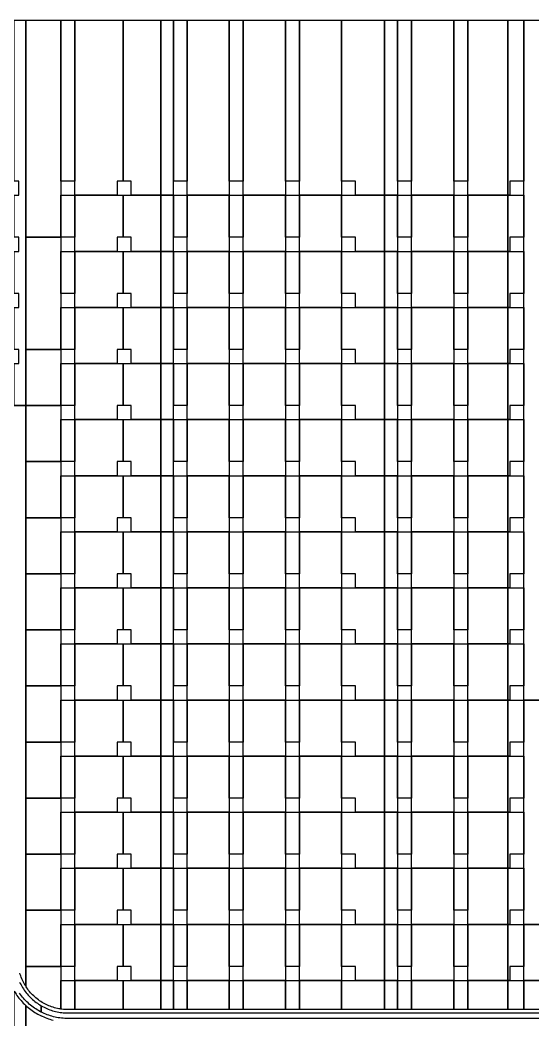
# Model space of a CAD drawing. Extents: x -4500 to 4500, y -3250 to 3250.
# Drawn here: x -1985 to -1071, y 1467 to 3250 of the extents above; entities that cross this region are included whole.
import ezdxf

# ---------------------------------------------------------------- set-up
doc = ezdxf.new("R2010")
doc.units = 0
doc.layers.add('L1D100', color=4, linetype='CONTINUOUS')
doc.layers.add('L1D11', color=2, linetype='CONTINUOUS')

# ---------------------------------------------------------------- blocks, each defined once
blk = doc.blocks.new('TOP_main_1_Cheese_100')
at = {"layer": 'L1D100'}
for points in [[(-1995.582, 2562.5), (-1995.582, 2637.5), (-1987.5, 2637.5), (-1987.5, 2662.5), (-1995.582, 2662.5), (-1995.582, 2737.5), (-1987.5, 2737.5), (-1987.5, 2762.5), (-1995.582, 2762.5), (-1995.582, 2837.5), (-1987.5, 2837.5), (-1987.5, 2862.5), (-1995.582, 2862.5), (-1995.582, 2937.5), (-1987.5, 2937.5), (-1987.5, 2962.5), (-1995.582, 2962.5), (-1995.582, 3250), (-1975.296, 3250), (-1975.296, 2562.5)], [(-1975.296, 2862.5), (-1975.296, 3250), (-1912.5, 3250), (-1912.5, 2862.5)], [(-1912.5, 2962.5), (-1912.5, 3250), (-1887.5, 3250), (-1887.5, 2962.5)], [(-1887.5, 2937.5), (-1887.5, 3250), (-1801.834, 3250), (-1801.834, 2962.5), (-1812.5, 2962.5), (-1812.5, 2937.5)], [(-1787.5, 2937.5), (-1787.5, 2962.5), (-1801.834, 2962.5), (-1801.834, 3250), (-1734.354, 3250), (-1734.354, 2937.5)], [(-1734.354, 2937.5), (-1734.354, 3250), (-1711.62, 3250), (-1711.62, 2962.5), (-1712.5, 2962.5), (-1712.5, 2937.5)], [(-1711.62, 2962.5), (-1711.62, 3250), (-1687.5, 3250), (-1687.5, 2962.5)], [(-1687.5, 2937.5), (-1687.5, 3250), (-1612.5, 3250), (-1612.5, 2937.5)], [(-1612.5, 2962.5), (-1612.5, 3250), (-1587.5, 3250), (-1587.5, 2962.5)], [(-1587.5, 2937.5), (-1587.5, 3250), (-1512.5, 3250), (-1512.5, 2937.5)], [(-1512.5, 2962.5), (-1512.5, 3250), (-1487.5, 3250), (-1487.5, 2962.5)], [(-1487.5, 2937.5), (-1487.5, 3250), (-1412.5, 3250), (-1412.5, 2937.5)], [(-1387.5, 2937.5), (-1387.5, 2962.5), (-1412.5, 2962.5), (-1412.5, 3250), (-1335.922, 3250), (-1335.922, 2937.5)], [(-1335.922, 2937.5), (-1335.922, 3250), (-1312.5, 3250), (-1312.5, 2937.5)], [(-1312.5, 2962.5), (-1312.5, 3250), (-1287.5, 3250), (-1287.5, 2962.5)], [(-1287.5, 2937.5), (-1287.5, 3250), (-1212.5, 3250), (-1212.5, 2937.5)], [(-1212.5, 2962.5), (-1212.5, 3250), (-1187.5, 3250), (-1187.5, 2962.5)], [(-1187.5, 2937.5), (-1187.5, 3250), (-1115.849, 3250), (-1115.849, 2937.5)], [(-1115.849, 2937.5), (-1115.849, 3250), (-1087.5, 3250), (-1087.5, 2962.5), (-1112.5, 2962.5), (-1112.5, 2937.5)], [(-1912.5, 2862.5), (-1912.5, 2937.5), (-1887.5, 2937.5), (-1887.5, 2862.5)], [(-1887.5, 2837.5), (-1887.5, 2937.5), (-1801.834, 2937.5), (-1801.834, 2862.5), (-1812.5, 2862.5), (-1812.5, 2837.5)], [(-1787.5, 2837.5), (-1787.5, 2862.5), (-1801.834, 2862.5), (-1801.834, 2937.5), (-1734.354, 2937.5), (-1734.354, 2837.5)], [(-1734.354, 2837.5), (-1734.354, 2937.5), (-1711.62, 2937.5), (-1711.62, 2862.5), (-1712.5, 2862.5), (-1712.5, 2837.5)], [(-1711.62, 2862.5), (-1711.62, 2937.5), (-1687.5, 2937.5), (-1687.5, 2862.5)], [(-1687.5, 2837.5), (-1687.5, 2937.5), (-1612.5, 2937.5), (-1612.5, 2837.5)], [(-1612.5, 2862.5), (-1612.5, 2937.5), (-1587.5, 2937.5), (-1587.5, 2862.5)], [(-1587.5, 2837.5), (-1587.5, 2937.5), (-1512.5, 2937.5), (-1512.5, 2837.5)], [(-1512.5, 2862.5), (-1512.5, 2937.5), (-1487.5, 2937.5), (-1487.5, 2862.5)], [(-1487.5, 2837.5), (-1487.5, 2937.5), (-1412.5, 2937.5), (-1412.5, 2837.5)], [(-1387.5, 2837.5), (-1387.5, 2862.5), (-1412.5, 2862.5), (-1412.5, 2937.5), (-1335.922, 2937.5), (-1335.922, 2837.5)], [(-1335.922, 2837.5), (-1335.922, 2937.5), (-1312.5, 2937.5), (-1312.5, 2837.5)], [(-1312.5, 2862.5), (-1312.5, 2937.5), (-1287.5, 2937.5), (-1287.5, 2862.5)], [(-1287.5, 2837.5), (-1287.5, 2937.5), (-1212.5, 2937.5), (-1212.5, 2837.5)], [(-1212.5, 2862.5), (-1212.5, 2937.5), (-1187.5, 2937.5), (-1187.5, 2862.5)], [(-1187.5, 2837.5), (-1187.5, 2937.5), (-1115.849, 2937.5), (-1115.849, 2837.5)], [(-1115.849, 2837.5), (-1115.849, 2937.5), (-1087.5, 2937.5), (-1087.5, 2862.5), (-1112.5, 2862.5), (-1112.5, 2837.5)], [(-1975.296, 2662.5), (-1975.296, 2862.5), (-1912.5, 2862.5), (-1912.5, 2662.5)], [(-1912.5, 2762.5), (-1912.5, 2837.5), (-1887.5, 2837.5), (-1887.5, 2762.5)], [(-1887.5, 2737.5), (-1887.5, 2837.5), (-1801.834, 2837.5), (-1801.834, 2762.5), (-1812.5, 2762.5), (-1812.5, 2737.5)], [(-1787.5, 2737.5), (-1787.5, 2762.5), (-1801.834, 2762.5), (-1801.834, 2837.5), (-1734.354, 2837.5), (-1734.354, 2737.5)], [(-1734.354, 2737.5), (-1734.354, 2837.5), (-1711.62, 2837.5), (-1711.62, 2762.5), (-1712.5, 2762.5), (-1712.5, 2737.5)], [(-1711.62, 2762.5), (-1711.62, 2837.5), (-1687.5, 2837.5), (-1687.5, 2762.5)], [(-1687.5, 2737.5), (-1687.5, 2837.5), (-1612.5, 2837.5), (-1612.5, 2737.5)], [(-1612.5, 2762.5), (-1612.5, 2837.5), (-1587.5, 2837.5), (-1587.5, 2762.5)], [(-1587.5, 2737.5), (-1587.5, 2837.5), (-1512.5, 2837.5), (-1512.5, 2737.5)], [(-1512.5, 2762.5), (-1512.5, 2837.5), (-1487.5, 2837.5), (-1487.5, 2762.5)], [(-1487.5, 2737.5), (-1487.5, 2837.5), (-1412.5, 2837.5), (-1412.5, 2737.5)], [(-1387.5, 2737.5), (-1387.5, 2762.5), (-1412.5, 2762.5), (-1412.5, 2837.5), (-1335.922, 2837.5), (-1335.922, 2737.5)], [(-1335.922, 2737.5), (-1335.922, 2837.5), (-1312.5, 2837.5), (-1312.5, 2737.5)], [(-1312.5, 2762.5), (-1312.5, 2837.5), (-1287.5, 2837.5), (-1287.5, 2762.5)], [(-1287.5, 2737.5), (-1287.5, 2837.5), (-1212.5, 2837.5), (-1212.5, 2737.5)], [(-1212.5, 2762.5), (-1212.5, 2837.5), (-1187.5, 2837.5), (-1187.5, 2762.5)], [(-1187.5, 2737.5), (-1187.5, 2837.5), (-1115.849, 2837.5), (-1115.849, 2737.5)], [(-1115.849, 2737.5), (-1115.849, 2837.5), (-1087.5, 2837.5), (-1087.5, 2762.5), (-1112.5, 2762.5), (-1112.5, 2737.5)], [(-1912.5, 2662.5), (-1912.5, 2737.5), (-1887.5, 2737.5), (-1887.5, 2662.5)], [(-1887.5, 2637.5), (-1887.5, 2737.5), (-1801.834, 2737.5), (-1801.834, 2662.5), (-1812.5, 2662.5), (-1812.5, 2637.5)], [(-1787.5, 2637.5), (-1787.5, 2662.5), (-1801.834, 2662.5), (-1801.834, 2737.5), (-1734.354, 2737.5), (-1734.354, 2637.5)], [(-1734.354, 2637.5), (-1734.354, 2737.5), (-1711.62, 2737.5), (-1711.62, 2662.5), (-1712.5, 2662.5), (-1712.5, 2637.5)], [(-1711.62, 2662.5), (-1711.62, 2737.5), (-1687.5, 2737.5), (-1687.5, 2662.5)], [(-1687.5, 2637.5), (-1687.5, 2737.5), (-1612.5, 2737.5), (-1612.5, 2637.5)], [(-1612.5, 2662.5), (-1612.5, 2737.5), (-1587.5, 2737.5), (-1587.5, 2662.5)], [(-1587.5, 2637.5), (-1587.5, 2737.5), (-1512.5, 2737.5), (-1512.5, 2637.5)], [(-1512.5, 2662.5), (-1512.5, 2737.5), (-1487.5, 2737.5), (-1487.5, 2662.5)], [(-1487.5, 2637.5), (-1487.5, 2737.5), (-1412.5, 2737.5), (-1412.5, 2637.5)], [(-1387.5, 2637.5), (-1387.5, 2662.5), (-1412.5, 2662.5), (-1412.5, 2737.5), (-1335.922, 2737.5), (-1335.922, 2637.5)], [(-1335.922, 2637.5), (-1335.922, 2737.5), (-1312.5, 2737.5), (-1312.5, 2637.5)], [(-1312.5, 2662.5), (-1312.5, 2737.5), (-1287.5, 2737.5), (-1287.5, 2662.5)], [(-1287.5, 2637.5), (-1287.5, 2737.5), (-1212.5, 2737.5), (-1212.5, 2637.5)], [(-1212.5, 2662.5), (-1212.5, 2737.5), (-1187.5, 2737.5), (-1187.5, 2662.5)], [(-1187.5, 2637.5), (-1187.5, 2737.5), (-1115.849, 2737.5), (-1115.849, 2637.5)], [(-1115.849, 2637.5), (-1115.849, 2737.5), (-1087.5, 2737.5), (-1087.5, 2662.5), (-1112.5, 2662.5), (-1112.5, 2637.5)], [(-1975.296, 2562.5), (-1975.296, 2662.5), (-1912.5, 2662.5), (-1912.5, 2562.5)], [(-1912.5, 2562.5), (-1912.5, 2637.5), (-1887.5, 2637.5), (-1887.5, 2562.5)], [(-1887.5, 2537.5), (-1887.5, 2637.5), (-1801.834, 2637.5), (-1801.834, 2562.5), (-1812.5, 2562.5), (-1812.5, 2537.5)], [(-1787.5, 2537.5), (-1787.5, 2562.5), (-1801.834, 2562.5), (-1801.834, 2637.5), (-1734.354, 2637.5), (-1734.354, 2537.5)], [(-1734.354, 2537.5), (-1734.354, 2637.5), (-1711.62, 2637.5), (-1711.62, 2562.5), (-1712.5, 2562.5), (-1712.5, 2537.5)], [(-1711.62, 2562.5), (-1711.62, 2637.5), (-1687.5, 2637.5), (-1687.5, 2562.5)], [(-1687.5, 2537.5), (-1687.5, 2637.5), (-1612.5, 2637.5), (-1612.5, 2537.5)], [(-1612.5, 2562.5), (-1612.5, 2637.5), (-1587.5, 2637.5), (-1587.5, 2562.5)], [(-1587.5, 2537.5), (-1587.5, 2637.5), (-1512.5, 2637.5), (-1512.5, 2537.5)], [(-1512.5, 2562.5), (-1512.5, 2637.5), (-1487.5, 2637.5), (-1487.5, 2562.5)], [(-1487.5, 2537.5), (-1487.5, 2637.5), (-1412.5, 2637.5), (-1412.5, 2537.5)], [(-1387.5, 2537.5), (-1387.5, 2562.5), (-1412.5, 2562.5), (-1412.5, 2637.5), (-1335.922, 2637.5), (-1335.922, 2537.5)], [(-1335.922, 2537.5), (-1335.922, 2637.5), (-1312.5, 2637.5), (-1312.5, 2537.5)], [(-1312.5, 2562.5), (-1312.5, 2637.5), (-1287.5, 2637.5), (-1287.5, 2562.5)], [(-1287.5, 2537.5), (-1287.5, 2637.5), (-1212.5, 2637.5), (-1212.5, 2537.5)], [(-1212.5, 2562.5), (-1212.5, 2637.5), (-1187.5, 2637.5), (-1187.5, 2562.5)], [(-1187.5, 2537.5), (-1187.5, 2637.5), (-1115.849, 2637.5), (-1115.849, 2537.5)], [(-1115.849, 2537.5), (-1115.849, 2637.5), (-1087.5, 2637.5), (-1087.5, 2562.5), (-1112.5, 2562.5), (-1112.5, 2537.5)], [(-1975.296, 2462.5), (-1975.296, 2562.5), (-1912.5, 2562.5), (-1912.5, 2462.5)], [(-1912.5, 2462.5), (-1912.5, 2537.5), (-1887.5, 2537.5), (-1887.5, 2462.5)], [(-1887.5, 2437.5), (-1887.5, 2537.5), (-1801.834, 2537.5), (-1801.834, 2462.5), (-1812.5, 2462.5), (-1812.5, 2437.5)], [(-1787.5, 2437.5), (-1787.5, 2462.5), (-1801.834, 2462.5), (-1801.834, 2537.5), (-1734.354, 2537.5), (-1734.354, 2437.5)], [(-1734.354, 2437.5), (-1734.354, 2537.5), (-1711.62, 2537.5), (-1711.62, 2462.5), (-1712.5, 2462.5), (-1712.5, 2437.5)], [(-1711.62, 2462.5), (-1711.62, 2537.5), (-1687.5, 2537.5), (-1687.5, 2462.5)], [(-1687.5, 2437.5), (-1687.5, 2537.5), (-1612.5, 2537.5), (-1612.5, 2437.5)], [(-1612.5, 2462.5), (-1612.5, 2537.5), (-1587.5, 2537.5), (-1587.5, 2462.5)], [(-1587.5, 2437.5), (-1587.5, 2537.5), (-1512.5, 2537.5), (-1512.5, 2437.5)], [(-1512.5, 2462.5), (-1512.5, 2537.5), (-1487.5, 2537.5), (-1487.5, 2462.5)], [(-1487.5, 2437.5), (-1487.5, 2537.5), (-1412.5, 2537.5), (-1412.5, 2437.5)], [(-1387.5, 2437.5), (-1387.5, 2462.5), (-1412.5, 2462.5), (-1412.5, 2537.5), (-1335.922, 2537.5), (-1335.922, 2437.5)], [(-1335.922, 2437.5), (-1335.922, 2537.5), (-1312.5, 2537.5), (-1312.5, 2437.5)], [(-1312.5, 2462.5), (-1312.5, 2537.5), (-1287.5, 2537.5), (-1287.5, 2462.5)], [(-1287.5, 2437.5), (-1287.5, 2537.5), (-1212.5, 2537.5), (-1212.5, 2437.5)], [(-1212.5, 2462.5), (-1212.5, 2537.5), (-1187.5, 2537.5), (-1187.5, 2462.5)], [(-1187.5, 2437.5), (-1187.5, 2537.5), (-1115.849, 2537.5), (-1115.849, 2437.5)], [(-1115.849, 2437.5), (-1115.849, 2537.5), (-1087.5, 2537.5), (-1087.5, 2462.5), (-1112.5, 2462.5), (-1112.5, 2437.5)], [(-1975.296, 2362.5), (-1975.296, 2462.5), (-1912.5, 2462.5), (-1912.5, 2362.5)], [(-1912.5, 2362.5), (-1912.5, 2437.5), (-1887.5, 2437.5), (-1887.5, 2362.5)], [(-1887.5, 2337.5), (-1887.5, 2437.5), (-1801.834, 2437.5), (-1801.834, 2362.5), (-1812.5, 2362.5), (-1812.5, 2337.5)], [(-1787.5, 2337.5), (-1787.5, 2362.5), (-1801.834, 2362.5), (-1801.834, 2437.5), (-1734.354, 2437.5), (-1734.354, 2337.5)], [(-1734.354, 2337.5), (-1734.354, 2437.5), (-1711.62, 2437.5), (-1711.62, 2362.5), (-1712.5, 2362.5), (-1712.5, 2337.5)], [(-1711.62, 2362.5), (-1711.62, 2437.5), (-1687.5, 2437.5), (-1687.5, 2362.5)], [(-1687.5, 2337.5), (-1687.5, 2437.5), (-1612.5, 2437.5), (-1612.5, 2337.5)], [(-1612.5, 2362.5), (-1612.5, 2437.5), (-1587.5, 2437.5), (-1587.5, 2362.5)], [(-1587.5, 2337.5), (-1587.5, 2437.5), (-1512.5, 2437.5), (-1512.5, 2337.5)], [(-1512.5, 2362.5), (-1512.5, 2437.5), (-1487.5, 2437.5), (-1487.5, 2362.5)], [(-1487.5, 2337.5), (-1487.5, 2437.5), (-1412.5, 2437.5), (-1412.5, 2337.5)], [(-1387.5, 2337.5), (-1387.5, 2362.5), (-1412.5, 2362.5), (-1412.5, 2437.5), (-1335.922, 2437.5), (-1335.922, 2337.5)], [(-1335.922, 2337.5), (-1335.922, 2437.5), (-1312.5, 2437.5), (-1312.5, 2337.5)], [(-1312.5, 2362.5), (-1312.5, 2437.5), (-1287.5, 2437.5), (-1287.5, 2362.5)], [(-1287.5, 2337.5), (-1287.5, 2437.5), (-1212.5, 2437.5), (-1212.5, 2337.5)], [(-1212.5, 2362.5), (-1212.5, 2437.5), (-1187.5, 2437.5), (-1187.5, 2362.5)], [(-1187.5, 2337.5), (-1187.5, 2437.5), (-1115.849, 2437.5), (-1115.849, 2337.5)], [(-1115.849, 2337.5), (-1115.849, 2437.5), (-1087.5, 2437.5), (-1087.5, 2362.5), (-1112.5, 2362.5), (-1112.5, 2337.5)], [(-1975.296, 2262.5), (-1975.296, 2362.5), (-1912.5, 2362.5), (-1912.5, 2262.5)], [(-1912.5, 2262.5), (-1912.5, 2337.5), (-1887.5, 2337.5), (-1887.5, 2262.5)], [(-1887.5, 2237.5), (-1887.5, 2337.5), (-1801.834, 2337.5), (-1801.834, 2262.5), (-1812.5, 2262.5), (-1812.5, 2237.5)], [(-1787.5, 2237.5), (-1787.5, 2262.5), (-1801.834, 2262.5), (-1801.834, 2337.5), (-1734.354, 2337.5), (-1734.354, 2237.5)], [(-1734.354, 2237.5), (-1734.354, 2337.5), (-1711.62, 2337.5), (-1711.62, 2262.5), (-1712.5, 2262.5), (-1712.5, 2237.5)], [(-1711.62, 2262.5), (-1711.62, 2337.5), (-1687.5, 2337.5), (-1687.5, 2262.5)], [(-1687.5, 2237.5), (-1687.5, 2337.5), (-1612.5, 2337.5), (-1612.5, 2237.5)], [(-1612.5, 2262.5), (-1612.5, 2337.5), (-1587.5, 2337.5), (-1587.5, 2262.5)], [(-1587.5, 2237.5), (-1587.5, 2337.5), (-1512.5, 2337.5), (-1512.5, 2237.5)], [(-1512.5, 2262.5), (-1512.5, 2337.5), (-1487.5, 2337.5), (-1487.5, 2262.5)], [(-1487.5, 2237.5), (-1487.5, 2337.5), (-1412.5, 2337.5), (-1412.5, 2237.5)], [(-1387.5, 2237.5), (-1387.5, 2262.5), (-1412.5, 2262.5), (-1412.5, 2337.5), (-1335.922, 2337.5), (-1335.922, 2237.5)], [(-1335.922, 2237.5), (-1335.922, 2337.5), (-1312.5, 2337.5), (-1312.5, 2237.5)], [(-1312.5, 2262.5), (-1312.5, 2337.5), (-1287.5, 2337.5), (-1287.5, 2262.5)], [(-1287.5, 2237.5), (-1287.5, 2337.5), (-1212.5, 2337.5), (-1212.5, 2237.5)], [(-1212.5, 2262.5), (-1212.5, 2337.5), (-1187.5, 2337.5), (-1187.5, 2262.5)], [(-1187.5, 2237.5), (-1187.5, 2337.5), (-1115.849, 2337.5), (-1115.849, 2237.5)], [(-1115.849, 2237.5), (-1115.849, 2337.5), (-1087.5, 2337.5), (-1087.5, 2262.5), (-1112.5, 2262.5), (-1112.5, 2237.5)], [(-1975.296, 2162.5), (-1975.296, 2262.5), (-1912.5, 2262.5), (-1912.5, 2162.5)], [(-1912.5, 2162.5), (-1912.5, 2237.5), (-1887.5, 2237.5), (-1887.5, 2162.5)], [(-1887.5, 2137.5), (-1887.5, 2237.5), (-1801.834, 2237.5), (-1801.834, 2162.5), (-1812.5, 2162.5), (-1812.5, 2137.5)], [(-1787.5, 2137.5), (-1787.5, 2162.5), (-1801.834, 2162.5), (-1801.834, 2237.5), (-1734.354, 2237.5), (-1734.354, 2137.5)], [(-1734.354, 2137.5), (-1734.354, 2237.5), (-1711.62, 2237.5), (-1711.62, 2162.5), (-1712.5, 2162.5), (-1712.5, 2137.5)], [(-1711.62, 2162.5), (-1711.62, 2237.5), (-1687.5, 2237.5), (-1687.5, 2162.5)], [(-1687.5, 2137.5), (-1687.5, 2237.5), (-1612.5, 2237.5), (-1612.5, 2137.5)], [(-1612.5, 2162.5), (-1612.5, 2237.5), (-1587.5, 2237.5), (-1587.5, 2162.5)], [(-1587.5, 2137.5), (-1587.5, 2237.5), (-1512.5, 2237.5), (-1512.5, 2137.5)], [(-1512.5, 2162.5), (-1512.5, 2237.5), (-1487.5, 2237.5), (-1487.5, 2162.5)], [(-1487.5, 2137.5), (-1487.5, 2237.5), (-1412.5, 2237.5), (-1412.5, 2137.5)], [(-1387.5, 2137.5), (-1387.5, 2162.5), (-1412.5, 2162.5), (-1412.5, 2237.5), (-1335.922, 2237.5), (-1335.922, 2137.5)], [(-1335.922, 2137.5), (-1335.922, 2237.5), (-1312.5, 2237.5), (-1312.5, 2137.5)], [(-1312.5, 2162.5), (-1312.5, 2237.5), (-1287.5, 2237.5), (-1287.5, 2162.5)], [(-1287.5, 2137.5), (-1287.5, 2237.5), (-1212.5, 2237.5), (-1212.5, 2137.5)], [(-1212.5, 2162.5), (-1212.5, 2237.5), (-1187.5, 2237.5), (-1187.5, 2162.5)], [(-1187.5, 2137.5), (-1187.5, 2237.5), (-1115.849, 2237.5), (-1115.849, 2137.5)], [(-1115.849, 2137.5), (-1115.849, 2237.5), (-1087.5, 2237.5), (-1087.5, 2162.5), (-1112.5, 2162.5), (-1112.5, 2137.5)], [(-1975.296, 2062.5), (-1975.296, 2162.5), (-1912.5, 2162.5), (-1912.5, 2062.5)], [(-1912.5, 2062.5), (-1912.5, 2137.5), (-1887.5, 2137.5), (-1887.5, 2062.5)], [(-1887.5, 2037.5), (-1887.5, 2137.5), (-1801.834, 2137.5), (-1801.834, 2062.5), (-1812.5, 2062.5), (-1812.5, 2037.5)], [(-1787.5, 2037.5), (-1787.5, 2062.5), (-1801.834, 2062.5), (-1801.834, 2137.5), (-1734.354, 2137.5), (-1734.354, 2037.5)], [(-1734.354, 2037.5), (-1734.354, 2137.5), (-1711.62, 2137.5), (-1711.62, 2062.5), (-1712.5, 2062.5), (-1712.5, 2037.5)], [(-1711.62, 2062.5), (-1711.62, 2137.5), (-1687.5, 2137.5), (-1687.5, 2062.5)], [(-1687.5, 2037.5), (-1687.5, 2137.5), (-1612.5, 2137.5), (-1612.5, 2037.5)], [(-1612.5, 2062.5), (-1612.5, 2137.5), (-1587.5, 2137.5), (-1587.5, 2062.5)], [(-1587.5, 2037.5), (-1587.5, 2137.5), (-1512.5, 2137.5), (-1512.5, 2037.5)], [(-1512.5, 2062.5), (-1512.5, 2137.5), (-1487.5, 2137.5), (-1487.5, 2062.5)], [(-1487.5, 2037.5), (-1487.5, 2137.5), (-1412.5, 2137.5), (-1412.5, 2037.5)], [(-1387.5, 2037.5), (-1387.5, 2062.5), (-1412.5, 2062.5), (-1412.5, 2137.5), (-1335.922, 2137.5), (-1335.922, 2037.5)], [(-1335.922, 2037.5), (-1335.922, 2137.5), (-1312.5, 2137.5), (-1312.5, 2037.5)], [(-1312.5, 2062.5), (-1312.5, 2137.5), (-1287.5, 2137.5), (-1287.5, 2062.5)], [(-1287.5, 2037.5), (-1287.5, 2137.5), (-1212.5, 2137.5), (-1212.5, 2037.5)], [(-1212.5, 2062.5), (-1212.5, 2137.5), (-1187.5, 2137.5), (-1187.5, 2062.5)], [(-1187.5, 2037.5), (-1187.5, 2137.5), (-1115.849, 2137.5), (-1115.849, 2037.5)], [(-1115.849, 2037.5), (-1115.849, 2137.5), (-1087.5, 2137.5), (-1087.5, 2062.5), (-1112.5, 2062.5), (-1112.5, 2037.5)], [(-1975.296, 1962.5), (-1975.296, 2062.5), (-1912.5, 2062.5), (-1912.5, 1962.5)], [(-1912.5, 1962.5), (-1912.5, 2037.5), (-1887.5, 2037.5), (-1887.5, 1962.5)], [(-1887.5, 1937.5), (-1887.5, 2037.5), (-1801.834, 2037.5), (-1801.834, 1962.5), (-1812.5, 1962.5), (-1812.5, 1937.5)], [(-1787.5, 1937.5), (-1787.5, 1962.5), (-1801.834, 1962.5), (-1801.834, 2037.5), (-1734.354, 2037.5), (-1734.354, 1937.5)], [(-1734.354, 1937.5), (-1734.354, 2037.5), (-1711.62, 2037.5), (-1711.62, 1962.5), (-1712.5, 1962.5), (-1712.5, 1937.5)], [(-1711.62, 1962.5), (-1711.62, 2037.5), (-1687.5, 2037.5), (-1687.5, 1962.5)], [(-1687.5, 1937.5), (-1687.5, 2037.5), (-1612.5, 2037.5), (-1612.5, 1937.5)], [(-1612.5, 1962.5), (-1612.5, 2037.5), (-1587.5, 2037.5), (-1587.5, 1962.5)], [(-1587.5, 1937.5), (-1587.5, 2037.5), (-1512.5, 2037.5), (-1512.5, 1937.5)], [(-1512.5, 1962.5), (-1512.5, 2037.5), (-1487.5, 2037.5), (-1487.5, 1962.5)], [(-1487.5, 1937.5), (-1487.5, 2037.5), (-1412.5, 2037.5), (-1412.5, 1937.5)], [(-1387.5, 1937.5), (-1387.5, 1962.5), (-1412.5, 1962.5), (-1412.5, 2037.5), (-1335.922, 2037.5), (-1335.922, 1937.5)], [(-1335.922, 1937.5), (-1335.922, 2037.5), (-1312.5, 2037.5), (-1312.5, 1937.5)], [(-1312.5, 1962.5), (-1312.5, 2037.5), (-1287.5, 2037.5), (-1287.5, 1962.5)], [(-1287.5, 1937.5), (-1287.5, 2037.5), (-1212.5, 2037.5), (-1212.5, 1937.5)], [(-1212.5, 1962.5), (-1212.5, 2037.5), (-1187.5, 2037.5), (-1187.5, 1962.5)], [(-1187.5, 1937.5), (-1187.5, 2037.5), (-1115.849, 2037.5), (-1115.849, 1937.5)], [(-1115.849, 1937.5), (-1115.849, 2037.5), (-1087.5, 2037.5), (-1087.5, 1962.5), (-1112.5, 1962.5), (-1112.5, 1937.5)], [(-1975.296, 1862.5), (-1975.296, 1962.5), (-1912.5, 1962.5), (-1912.5, 1862.5)], [(-1912.5, 1862.5), (-1912.5, 1937.5), (-1887.5, 1937.5), (-1887.5, 1862.5)], [(-1887.5, 1837.5), (-1887.5, 1937.5), (-1801.834, 1937.5), (-1801.834, 1862.5), (-1812.5, 1862.5), (-1812.5, 1837.5)], [(-1787.5, 1837.5), (-1787.5, 1862.5), (-1801.834, 1862.5), (-1801.834, 1937.5), (-1734.354, 1937.5), (-1734.354, 1837.5)], [(-1734.354, 1837.5), (-1734.354, 1937.5), (-1711.62, 1937.5), (-1711.62, 1862.5), (-1712.5, 1862.5), (-1712.5, 1837.5)], [(-1711.62, 1862.5), (-1711.62, 1937.5), (-1687.5, 1937.5), (-1687.5, 1862.5)], [(-1687.5, 1837.5), (-1687.5, 1937.5), (-1612.5, 1937.5), (-1612.5, 1837.5)], [(-1612.5, 1862.5), (-1612.5, 1937.5), (-1587.5, 1937.5), (-1587.5, 1862.5)], [(-1587.5, 1837.5), (-1587.5, 1937.5), (-1512.5, 1937.5), (-1512.5, 1837.5)], [(-1512.5, 1862.5), (-1512.5, 1937.5), (-1487.5, 1937.5), (-1487.5, 1862.5)], [(-1487.5, 1837.5), (-1487.5, 1937.5), (-1412.5, 1937.5), (-1412.5, 1837.5)], [(-1387.5, 1837.5), (-1387.5, 1862.5), (-1412.5, 1862.5), (-1412.5, 1937.5), (-1335.922, 1937.5), (-1335.922, 1837.5)], [(-1335.922, 1837.5), (-1335.922, 1937.5), (-1312.5, 1937.5), (-1312.5, 1837.5)], [(-1312.5, 1862.5), (-1312.5, 1937.5), (-1287.5, 1937.5), (-1287.5, 1862.5)], [(-1287.5, 1837.5), (-1287.5, 1937.5), (-1212.5, 1937.5), (-1212.5, 1837.5)], [(-1212.5, 1862.5), (-1212.5, 1937.5), (-1187.5, 1937.5), (-1187.5, 1862.5)], [(-1187.5, 1837.5), (-1187.5, 1937.5), (-1115.849, 1937.5), (-1115.849, 1837.5)], [(-1115.849, 1837.5), (-1115.849, 1937.5), (-1087.5, 1937.5), (-1087.5, 1862.5), (-1112.5, 1862.5), (-1112.5, 1837.5)], [(-1975.296, 1762.5), (-1975.296, 1862.5), (-1912.5, 1862.5), (-1912.5, 1762.5)], [(-1912.5, 1762.5), (-1912.5, 1837.5), (-1887.5, 1837.5), (-1887.5, 1762.5)], [(-1887.5, 1737.5), (-1887.5, 1837.5), (-1801.834, 1837.5), (-1801.834, 1762.5), (-1812.5, 1762.5), (-1812.5, 1737.5)], [(-1787.5, 1737.5), (-1787.5, 1762.5), (-1801.834, 1762.5), (-1801.834, 1837.5), (-1734.354, 1837.5), (-1734.354, 1737.5)], [(-1734.354, 1737.5), (-1734.354, 1837.5), (-1711.62, 1837.5), (-1711.62, 1762.5), (-1712.5, 1762.5), (-1712.5, 1737.5)], [(-1711.62, 1762.5), (-1711.62, 1837.5), (-1687.5, 1837.5), (-1687.5, 1762.5)], [(-1687.5, 1737.5), (-1687.5, 1837.5), (-1612.5, 1837.5), (-1612.5, 1737.5)], [(-1612.5, 1762.5), (-1612.5, 1837.5), (-1587.5, 1837.5), (-1587.5, 1762.5)], [(-1587.5, 1737.5), (-1587.5, 1837.5), (-1512.5, 1837.5), (-1512.5, 1737.5)], [(-1512.5, 1762.5), (-1512.5, 1837.5), (-1487.5, 1837.5), (-1487.5, 1762.5)], [(-1487.5, 1737.5), (-1487.5, 1837.5), (-1412.5, 1837.5), (-1412.5, 1737.5)], [(-1387.5, 1737.5), (-1387.5, 1762.5), (-1412.5, 1762.5), (-1412.5, 1837.5), (-1335.922, 1837.5), (-1335.922, 1737.5)], [(-1335.922, 1737.5), (-1335.922, 1837.5), (-1312.5, 1837.5), (-1312.5, 1737.5)], [(-1312.5, 1762.5), (-1312.5, 1837.5), (-1287.5, 1837.5), (-1287.5, 1762.5)], [(-1287.5, 1737.5), (-1287.5, 1837.5), (-1212.5, 1837.5), (-1212.5, 1737.5)], [(-1212.5, 1762.5), (-1212.5, 1837.5), (-1187.5, 1837.5), (-1187.5, 1762.5)], [(-1187.5, 1737.5), (-1187.5, 1837.5), (-1115.849, 1837.5), (-1115.849, 1737.5)], [(-1115.849, 1737.5), (-1115.849, 1837.5), (-1087.5, 1837.5), (-1087.5, 1762.5), (-1112.5, 1762.5), (-1112.5, 1737.5)], [(-1975.296, 1662.5), (-1975.296, 1762.5), (-1912.5, 1762.5), (-1912.5, 1662.5)], [(-1912.5, 1662.5), (-1912.5, 1737.5), (-1887.5, 1737.5), (-1887.5, 1662.5)], [(-1887.5, 1637.5), (-1887.5, 1737.5), (-1801.834, 1737.5), (-1801.834, 1662.5), (-1812.5, 1662.5), (-1812.5, 1637.5)], [(-1787.5, 1637.5), (-1787.5, 1662.5), (-1801.834, 1662.5), (-1801.834, 1737.5), (-1734.354, 1737.5), (-1734.354, 1637.5)], [(-1734.354, 1637.5), (-1734.354, 1737.5), (-1711.62, 1737.5), (-1711.62, 1662.5), (-1712.5, 1662.5), (-1712.5, 1637.5)], [(-1711.62, 1662.5), (-1711.62, 1737.5), (-1687.5, 1737.5), (-1687.5, 1662.5)], [(-1687.5, 1637.5), (-1687.5, 1737.5), (-1612.5, 1737.5), (-1612.5, 1637.5)], [(-1612.5, 1662.5), (-1612.5, 1737.5), (-1587.5, 1737.5), (-1587.5, 1662.5)], [(-1587.5, 1637.5), (-1587.5, 1737.5), (-1512.5, 1737.5), (-1512.5, 1637.5)], [(-1512.5, 1662.5), (-1512.5, 1737.5), (-1487.5, 1737.5), (-1487.5, 1662.5)], [(-1487.5, 1637.5), (-1487.5, 1737.5), (-1412.5, 1737.5), (-1412.5, 1637.5)], [(-1387.5, 1637.5), (-1387.5, 1662.5), (-1412.5, 1662.5), (-1412.5, 1737.5), (-1335.922, 1737.5), (-1335.922, 1637.5)], [(-1335.922, 1637.5), (-1335.922, 1737.5), (-1312.5, 1737.5), (-1312.5, 1637.5)], [(-1312.5, 1662.5), (-1312.5, 1737.5), (-1287.5, 1737.5), (-1287.5, 1662.5)], [(-1287.5, 1637.5), (-1287.5, 1737.5), (-1212.5, 1737.5), (-1212.5, 1637.5)], [(-1212.5, 1662.5), (-1212.5, 1737.5), (-1187.5, 1737.5), (-1187.5, 1662.5)], [(-1187.5, 1637.5), (-1187.5, 1737.5), (-1115.849, 1737.5), (-1115.849, 1637.5)], [(-1115.849, 1637.5), (-1115.849, 1737.5), (-1087.5, 1737.5), (-1087.5, 1662.5), (-1112.5, 1662.5), (-1112.5, 1637.5)], [(-1975.296, 1562.5), (-1975.296, 1662.5), (-1912.5, 1662.5), (-1912.5, 1562.5)], [(-1912.5, 1562.5), (-1912.5, 1637.5), (-1887.5, 1637.5), (-1887.5, 1562.5)], [(-1887.5, 1537.5), (-1887.5, 1637.5), (-1801.834, 1637.5), (-1801.834, 1562.5), (-1812.5, 1562.5), (-1812.5, 1537.5)], [(-1787.5, 1537.5), (-1787.5, 1562.5), (-1801.834, 1562.5), (-1801.834, 1637.5), (-1734.354, 1637.5), (-1734.354, 1537.5)], [(-1734.354, 1537.5), (-1734.354, 1637.5), (-1711.62, 1637.5), (-1711.62, 1562.5), (-1712.5, 1562.5), (-1712.5, 1537.5)], [(-1711.62, 1562.5), (-1711.62, 1637.5), (-1687.5, 1637.5), (-1687.5, 1562.5)], [(-1687.5, 1537.5), (-1687.5, 1637.5), (-1612.5, 1637.5), (-1612.5, 1537.5)], [(-1612.5, 1562.5), (-1612.5, 1637.5), (-1587.5, 1637.5), (-1587.5, 1562.5)], [(-1587.5, 1537.5), (-1587.5, 1637.5), (-1512.5, 1637.5), (-1512.5, 1537.5)], [(-1512.5, 1562.5), (-1512.5, 1637.5), (-1487.5, 1637.5), (-1487.5, 1562.5)], [(-1487.5, 1537.5), (-1487.5, 1637.5), (-1412.5, 1637.5), (-1412.5, 1537.5)], [(-1387.5, 1537.5), (-1387.5, 1562.5), (-1412.5, 1562.5), (-1412.5, 1637.5), (-1335.922, 1637.5), (-1335.922, 1537.5)], [(-1335.922, 1537.5), (-1335.922, 1637.5), (-1312.5, 1637.5), (-1312.5, 1537.5)], [(-1312.5, 1562.5), (-1312.5, 1637.5), (-1287.5, 1637.5), (-1287.5, 1562.5)], [(-1287.5, 1537.5), (-1287.5, 1637.5), (-1212.5, 1637.5), (-1212.5, 1537.5)], [(-1212.5, 1562.5), (-1212.5, 1637.5), (-1187.5, 1637.5), (-1187.5, 1562.5)], [(-1187.5, 1537.5), (-1187.5, 1637.5), (-1115.849, 1637.5), (-1115.849, 1537.5)], [(-1115.849, 1537.5), (-1115.849, 1637.5), (-1087.5, 1637.5), (-1087.5, 1562.5), (-1112.5, 1562.5), (-1112.5, 1537.5)], [(-1087.5, 1537.5), (-1087.5, 1637.5), (-1038.924, 1637.5), (-1038.924, 1537.5)], [(-1912.5, 1486.49), (-1913.4, 1486.613), (-1916.051, 1487.058), (-1918.687, 1487.582), (-1921.307, 1488.186), (-1923.907, 1488.869), (-1926.485, 1489.629), (-1929.039, 1490.468), (-1931.566, 1491.383), (-1934.065, 1492.374), (-1936.533, 1493.44), (-1938.967, 1494.58), (-1941.366, 1495.793), (-1943.727, 1497.078), (-1946.048, 1498.434), (-1948.327, 1499.859), (-1950.562, 1501.353), (-1952.751, 1502.913), (-1954.892, 1504.539), (-1956.983, 1506.228), (-1959.021, 1507.98), (-1961.006, 1509.793), (-1962.935, 1511.665), (-1964.807, 1513.594), (-1966.62, 1515.579), (-1968.372, 1517.617), (-1970.061, 1519.708), (-1971.687, 1521.849), (-1973.247, 1524.038), (-1974.741, 1526.273), (-1975.296, 1527.161), (-1975.296, 1562.5), (-1912.5, 1562.5)], [(-1900.01, 1485.6), (-1902.698, 1485.641), (-1905.383, 1485.762), (-1908.063, 1485.965), (-1910.737, 1486.249), (-1912.5, 1486.49), (-1912.5, 1537.5), (-1887.5, 1537.5), (-1887.5, 1485.6)], [(-1887.5, 1485.6), (-1887.5, 1537.5), (-1801.834, 1537.5), (-1801.834, 1485.6)], [(-1801.834, 1485.6), (-1801.834, 1537.5), (-1734.354, 1537.5), (-1734.354, 1485.6)], [(-1734.354, 1485.6), (-1734.354, 1537.5), (-1711.62, 1537.5), (-1711.62, 1485.6)], [(-1711.62, 1485.6), (-1711.62, 1537.5), (-1687.5, 1537.5), (-1687.5, 1485.6)], [(-1687.5, 1485.6), (-1687.5, 1537.5), (-1612.5, 1537.5), (-1612.5, 1485.6)], [(-1612.5, 1485.6), (-1612.5, 1537.5), (-1587.5, 1537.5), (-1587.5, 1485.6)], [(-1587.5, 1485.6), (-1587.5, 1537.5), (-1512.5, 1537.5), (-1512.5, 1485.6)], [(-1512.5, 1485.6), (-1512.5, 1537.5), (-1487.5, 1537.5), (-1487.5, 1485.6)], [(-1487.5, 1485.6), (-1487.5, 1537.5), (-1412.5, 1537.5), (-1412.5, 1485.6)], [(-1412.5, 1485.6), (-1412.5, 1537.5), (-1335.922, 1537.5), (-1335.922, 1485.6)], [(-1335.922, 1485.6), (-1335.922, 1537.5), (-1312.5, 1537.5), (-1312.5, 1485.6)], [(-1312.5, 1485.6), (-1312.5, 1537.5), (-1287.5, 1537.5), (-1287.5, 1485.6)], [(-1287.5, 1485.6), (-1287.5, 1537.5), (-1212.5, 1537.5), (-1212.5, 1485.6)], [(-1212.5, 1485.6), (-1212.5, 1537.5), (-1187.5, 1537.5), (-1187.5, 1485.6)], [(-1187.5, 1485.6), (-1187.5, 1537.5), (-1115.849, 1537.5), (-1115.849, 1485.6)], [(-1115.849, 1485.6), (-1115.849, 1537.5), (-1087.5, 1537.5), (-1087.5, 1485.6)], [(-1087.5, 1485.6), (-1087.5, 1537.5), (-1038.924, 1537.5), (-1038.924, 1485.6)]]:
    blk.add_lwpolyline(points, close=True, dxfattribs=at)
for points in [[(-1038.924, 2037.5), (-1087.5, 2037.5), (-1087.5, 3250), (-1038.924, 3250)], [(-1995.582, 2562.5), (-1975.296, 2562.5), (-1975.296, 1527.161), (-1976.166, 1528.552), (-1977.522, 1530.873), (-1978.807, 1533.234), (-1980.02, 1535.633), (-1981.16, 1538.067), (-1982.226, 1540.535), (-1983.217, 1543.034), (-1984.132, 1545.561), (-1984.971, 1548.115), (-1985.731, 1550.693)], [(-1038.924, 1637.5), (-1087.5, 1637.5), (-1087.5, 2037.5), (-1038.924, 2037.5)], [(-1995.582, 1438.6), (-1995.582, 1518.158), (-1994.1, 1515.719), (-1992.5, 1513.235), (-1990.833, 1510.794), (-1989.103, 1508.399), (-1987.309, 1506.051), (-1985.454, 1503.751), (-1983.538, 1501.502), (-1981.563, 1499.304), (-1979.53, 1497.16), (-1977.44, 1495.07), (-1975.296, 1493.037), (-1975.296, 308.666)], [(-1975.296, 308.666), (-1975.296, 1493.037), (-1973.098, 1491.062), (-1970.849, 1489.146), (-1968.549, 1487.291), (-1966.201, 1485.497), (-1963.806, 1483.767), (-1961.365, 1482.1), (-1958.881, 1480.5), (-1956.356, 1478.966), (-1953.79, 1477.5), (-1951.187, 1476.103), (-1948.547, 1474.775), (-1948.327, 1474.672), (-1945.872, 1473.519), (-1943.166, 1472.334), (-1940.428, 1471.221), (-1937.662, 1470.182), (-1934.869, 1469.216), (-1932.052, 1468.326), (-1929.212, 1467.51), (-1926.351, 1466.771)]]:
    blk.add_lwpolyline(points, dxfattribs=at)
blk = doc.blocks.new('TOP_main_1')
at = {"layer": 'L1D11'}
for points in [[(-1986.1, 1534.445), (-1984.896, 1531.959), (-1983.62, 1529.508), (-1982.274, 1527.095), (-1980.858, 1524.722), (-1979.373, 1522.392), (-1977.821, 1520.106), (-1976.204, 1517.866), (-1974.522, 1515.674), (-1972.777, 1513.532), (-1970.97, 1511.441), (-1969.103, 1509.404), (-1967.178, 1507.422), (-1965.196, 1505.497), (-1963.159, 1503.63), (-1961.068, 1501.823), (-1958.926, 1500.078), (-1956.734, 1498.396), (-1954.494, 1496.779), (-1952.208, 1495.227), (-1949.878, 1493.742), (-1947.505, 1492.326), (-1947.505, 1480.959), (-1949.98, 1482.254), (-1952.505, 1483.666), (-1954.99, 1485.147), (-1957.434, 1486.696), (-1959.834, 1488.312), (-1962.189, 1489.993), (-1964.496, 1491.738), (-1966.755, 1493.546), (-1968.962, 1495.416), (-1971.118, 1497.346), (-1973.219, 1499.335), (-1975.265, 1501.381), (-1977.254, 1503.482), (-1979.184, 1505.638), (-1981.054, 1507.845), (-1982.862, 1510.104), (-1984.607, 1512.411), (-1986.288, 1514.766)], [(-144.99, 1469.6), (-1900.01, 1469.6), (-1902.903, 1469.64), (-1905.794, 1469.759), (-1908.68, 1469.959), (-1911.56, 1470.237), (-1914.431, 1470.595), (-1917.291, 1471.032), (-1920.138, 1471.547), (-1922.969, 1472.141), (-1925.784, 1472.813), (-1928.578, 1473.561), (-1931.351, 1474.387), (-1934.1, 1475.289), (-1936.823, 1476.266), (-1939.519, 1477.317), (-1942.184, 1478.443), (-1944.817, 1479.642), (-1947.416, 1480.912), (-1947.505, 1480.959), (-1947.505, 1492.326), (-1945.092, 1490.98), (-1942.641, 1489.704), (-1940.155, 1488.5), (-1937.634, 1487.369), (-1935.081, 1486.311), (-1932.498, 1485.329), (-1929.889, 1484.421), (-1927.253, 1483.591), (-1924.595, 1482.837), (-1921.916, 1482.16), (-1919.219, 1481.562), (-1916.505, 1481.043), (-1913.777, 1480.603), (-1911.038, 1480.242), (-1908.289, 1479.961), (-1905.533, 1479.761), (-1902.773, 1479.64), (-1900.01, 1479.6), (-144.99, 1479.6)]]:
    blk.add_lwpolyline(points, dxfattribs=at)
blk.add_blockref('TOP_main_1_Cheese_100', (0, 0))
blk = doc.blocks.new('TOP_main')
blk.add_blockref('TOP_main_1', (0, 0))

msp = doc.modelspace()

# ---------------------------------------------------------------- block references
msp.add_blockref('TOP_main', (0, 0))

doc.saveas('drawing.dxf')
